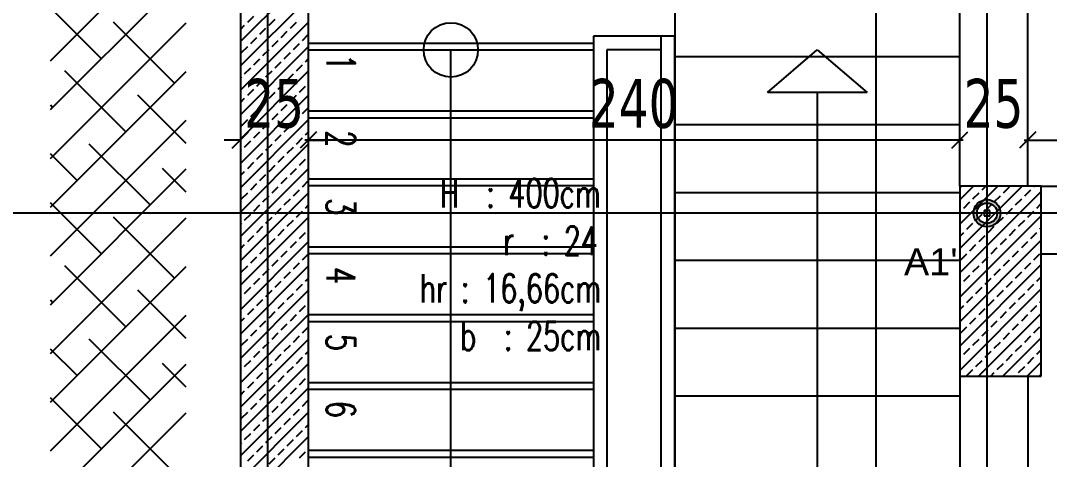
# Model space of a CAD drawing. Header units: millimetres. Extents: x 43168.9 to 43194.6, y -25545.1 to -25543.4.
# Drawn here: x 43169.0178 to 43169.0936, y -25543.8581 to -25543.8257 of the extents above; entities that cross this region are included whole.
import ezdxf
from ezdxf.enums import TextEntityAlignment as Align

# ---------------------------------------------------------------- set-up
doc = ezdxf.new("R2010")
doc.units = ezdxf.units.MM
doc.header["$LTSCALE"] = 200
doc.linetypes.add('DASHDOT2', pattern=[0.5, 0.25, -0.125, 0, -0.125])
doc.linetypes.add('HIDDEN2', pattern=[0.1875, 0.125, -0.0625])
for name, color, linetype in [('aks_sgh', 5, 'DASHDOT2'), ('duv_sgh', 4, 'Continuous'), ('izd-alt_sgh', 8, 'HIDDEN2'), ('kolon-b.a_sgh', 6, 'Continuous'), ('merdi_sgh', 3, 'Continuous'), ('olcuic_sgh', 183, 'Continuous'), ('tarama-betonarme_sgh', 223, 'Continuous'), ('tarama-zemin_sgh', 197, 'Continuous'), ('yazi-merdi_sgh', 9, 'Continuous')]:
    doc.layers.add(name, color=color, linetype=linetype)
doc.styles.add('1-200', font='arial.ttf', dxfattribs={"height": 60})
doc.styles.add('dim', font='VERDANA.TTF', dxfattribs={"width": 0.7})
doc.styles.add('text3', font='simplex8.shx', dxfattribs={"width": 0.7})

msp = doc.modelspace()

# ---------------------------------------------------------------- hatches: boundary and pattern name
h = msp.add_hatch(color=256)
edge = h.paths.add_edge_path()
edge.add_arc((43169.089, -25543.839919), 0.001, 0, 360)
edge = h.paths.add_edge_path(flags=16)
edge.add_arc((43169.089, -25543.839919), 0.00075, 0, 360)

# ---------------------------------------------------------------- linework, layer by layer
at = {"color": 0}
for p, q in [((43169.072825, -25543.831034), (43169.0765, -25543.827884)), ((43169.0765, -25543.827884), (43169.080175, -25543.831034)), ((43169.080175, -25543.831034), (43169.072825, -25543.831034))]:
    msp.add_line(p, q, dxfattribs=at)
at = {"color": 0, "linetype": 'ByBlock', "lineweight": -2}
for p, q in [((43169.0334, -25543.835134), (43169.0346, -25543.833934)), ((43169.0396, -25543.833934), (43169.0384, -25543.835134)), ((43169.0396, -25543.833934), (43169.0384, -25543.835134)), ((43169.0864, -25543.835134), (43169.0876, -25543.833934)), ((43169.0864, -25543.835134), (43169.0876, -25543.833934)), ((43169.0926, -25543.833934), (43169.0914, -25543.835134)), ((43169.0926, -25543.833934), (43169.0914, -25543.835134)), ((43169.0892, -25543.839719), (43169.0888, -25543.839719)), ((43169.0888, -25543.839719), (43169.0888, -25543.840119)), ((43169.0892, -25543.840119), (43169.0892, -25543.839719)), ((43169.0888, -25543.840119), (43169.0892, -25543.840119)), ((43169.089071, -25543.839849), (43169.088929, -25543.83999)), ((43169.089071, -25543.83999), (43169.088929, -25543.839849))]:
    msp.add_line(p, q, dxfattribs=at)
at = {"color": 0, "linetype": 'Continuous', "lineweight": -2}
for radius in [0.001, 0.00075]:
    msp.add_circle((43169.089, -25543.839919), radius, dxfattribs=at)
at = {"layer": 'aks_sgh'}
for p, q in [((43169.036, -25543.740919), (43169.036, -25544.789919)), ((43169.066, -25543.740919), (43169.066, -25544.789919)), ((43169.089, -25543.740919), (43169.089, -25544.789919)), ((43169.99088, -25543.839919), (43169.014878, -25543.839919))]:
    msp.add_line(p, q, dxfattribs=at)
at = {"layer": 'duv_sgh'}
for p, q in [((43169.087, -25543.837919), (43169.087, -25543.822531)), ((43169.092, -25543.837919), (43169.092, -25543.822531)), ((43169.093, -25543.837919), (43169.143868, -25543.837919)), ((43169.093, -25543.842919), (43169.143868, -25543.842919)), ((43169.087, -25543.851919), (43169.087, -25543.906919)), ((43169.092, -25543.851919), (43169.092, -25543.906919))]:
    msp.add_line(p, q, dxfattribs=at)
at = {"layer": 'izd-alt_sgh'}
for p, q in [((43169.039, -25543.827384), (43169.06, -25543.827384)), ((43169.065, -25543.882884), (43169.065, -25543.826884)), ((43169.066, -25543.883884), (43169.066, -25543.826884)), ((43169.066, -25543.828384), (43169.087, -25543.828384)), ((43169.0765, -25543.831034), (43169.0765, -25543.893884)), ((43169.039, -25543.832384), (43169.06, -25543.832384)), ((43169.066, -25543.833384), (43169.087, -25543.833384)), ((43169.039, -25543.837384), (43169.06, -25543.837384)), ((43169.066, -25543.838384), (43169.087, -25543.838384)), ((43169.039, -25543.842384), (43169.06, -25543.842384)), ((43169.066, -25543.843384), (43169.087, -25543.843384)), ((43169.039, -25543.847384), (43169.06, -25543.847384)), ((43169.066, -25543.848384), (43169.087, -25543.848384)), ((43169.039, -25543.852384), (43169.06, -25543.852384)), ((43169.066, -25543.853384), (43169.087, -25543.853384)), ((43169.039, -25543.857384), (43169.06, -25543.857384))]:
    msp.add_line(p, q, dxfattribs=at)
at = {"layer": 'kolon-b.a_sgh'}
for p, q in [((43169.034, -25543.792384), (43169.034, -25543.911919)), ((43169.039, -25543.797384), (43169.039, -25543.906919)), ((43169.093, -25543.837919), (43169.087, -25543.837919)), ((43169.087, -25543.837919), (43169.087, -25543.851919)), ((43169.093, -25543.851919), (43169.093, -25543.837919)), ((43169.087, -25543.851919), (43169.093, -25543.851919))]:
    msp.add_line(p, q, dxfattribs=at)
at = {"layer": 'merdi_sgh', "color": 43}
for p, q in [((43169.066, -25543.826884), (43169.06, -25543.826884)), ((43169.06, -25543.826884), (43169.06, -25543.861133)), ((43169.065, -25543.827884), (43169.061, -25543.827884)), ((43169.061, -25543.827884), (43169.061, -25543.860597))]:
    msp.add_line(p, q, dxfattribs=at)
at = {"layer": 'merdi_sgh'}
for p, q in [((43169.039, -25543.827884), (43169.06, -25543.827884)), ((43169.039, -25543.832884), (43169.06, -25543.832884)), ((43169.039, -25543.837884), (43169.06, -25543.837884)), ((43169.039, -25543.842884), (43169.06, -25543.842884)), ((43169.039, -25543.847884), (43169.06, -25543.847884)), ((43169.039, -25543.852884), (43169.06, -25543.852884)), ((43169.039, -25543.857884), (43169.06, -25543.857884))]:
    msp.add_line(p, q, dxfattribs=at)
at = {"layer": 'merdi_sgh', "color": 145}
msp.add_line((43169.0495, -25543.866769), (43169.0495, -25543.827884), dxfattribs=at)
msp.add_circle((43169.0495, -25543.827884), 0.002, dxfattribs=at)
at = {"layer": 'olcuic_sgh'}
for p, q in [((43169.080812, -25543.822281), (43169.080812, -25543.907169)), ((43169.034, -25543.822534), (43169.034, -25543.835534)), ((43169.039, -25543.822534), (43169.039, -25543.835534)), ((43169.039, -25543.822534), (43169.039, -25543.835534)), ((43169.087, -25543.835919), (43169.087, -25543.833534)), ((43169.087, -25543.835919), (43169.087, -25543.833534)), ((43169.092, -25543.835919), (43169.092, -25543.833534)), ((43169.092, -25543.835919), (43169.092, -25543.833534)), ((43169.034, -25543.834534), (43169.0328, -25543.834534)), ((43169.08725, -25543.834534), (43169.03875, -25543.834534)), ((43169.039, -25543.834534), (43169.0402, -25543.834534)), ((43169.087, -25543.834534), (43169.0858, -25543.834534)), ((43169.09175, -25543.834534), (43169.366129, -25543.834534)), ((43169.092, -25543.834534), (43169.0932, -25543.834534))]:
    msp.add_line(p, q, dxfattribs=at)
at = {"layer": 'tarama-betonarme_sgh'}
for p, q in [((43169.034, -25543.827271), (43169.039, -25543.822271)), ((43169.034, -25543.829067), (43169.039, -25543.824067)), ((43169.034, -25543.830863), (43169.039, -25543.825863)), ((43169.034, -25543.826373), (43169.034308, -25543.826064)), ((43169.034533, -25543.82584), (43169.034982, -25543.825391)), ((43169.036104, -25543.826064), (43169.036553, -25543.825615)), ((43169.037676, -25543.826289), (43169.038125, -25543.82584)), ((43169.035431, -25543.826738), (43169.03588, -25543.826289)), ((43169.037002, -25543.826962), (43169.037451, -25543.826513)), ((43169.038574, -25543.827187), (43169.039, -25543.826761)), ((43169.034757, -25543.827411), (43169.035206, -25543.826962)), ((43169.036329, -25543.827636), (43169.036778, -25543.827187)), ((43169.0379, -25543.82786), (43169.038349, -25543.827411)), ((43169.034, -25543.832659), (43169.039, -25543.827659)), ((43169.034084, -25543.828085), (43169.034533, -25543.827636)), ((43169.035655, -25543.828309), (43169.036104, -25543.82786)), ((43169.037227, -25543.828534), (43169.037676, -25543.828085)), ((43169.034982, -25543.828983), (43169.035431, -25543.828534)), ((43169.036553, -25543.829207), (43169.037002, -25543.828758)), ((43169.038125, -25543.829432), (43169.038574, -25543.828983)), ((43169.038798, -25543.828758), (43169.039, -25543.828557)), ((43169.034, -25543.834455), (43169.039, -25543.829455)), ((43169.034, -25543.829965), (43169.034084, -25543.829881)), ((43169.034308, -25543.829656), (43169.034757, -25543.829207)), ((43169.03588, -25543.829881), (43169.036329, -25543.829432)), ((43169.037451, -25543.830105), (43169.0379, -25543.829656)), ((43169.035206, -25543.830554), (43169.035655, -25543.830105)), ((43169.036778, -25543.830779), (43169.037227, -25543.83033)), ((43169.038349, -25543.831003), (43169.038798, -25543.830554)), ((43169.034, -25543.836251), (43169.039, -25543.831251)), ((43169.034533, -25543.831228), (43169.034982, -25543.830779)), ((43169.036104, -25543.831452), (43169.036553, -25543.831003)), ((43169.037676, -25543.831677), (43169.038125, -25543.831228)), ((43169.034, -25543.831761), (43169.034308, -25543.831452)), ((43169.035431, -25543.832126), (43169.03588, -25543.831677)), ((43169.037002, -25543.83235), (43169.037451, -25543.831901)), ((43169.038574, -25543.832575), (43169.039, -25543.832149)), ((43169.034757, -25543.832799), (43169.035206, -25543.83235)), ((43169.036329, -25543.833024), (43169.036778, -25543.832575)), ((43169.0379, -25543.833248), (43169.038349, -25543.832799)), ((43169.034, -25543.838047), (43169.039, -25543.833047)), ((43169.034084, -25543.833473), (43169.034533, -25543.833024)), ((43169.035655, -25543.833697), (43169.036104, -25543.833248)), ((43169.037227, -25543.833922), (43169.037676, -25543.833473)), ((43169.034982, -25543.834371), (43169.035431, -25543.833922)), ((43169.036553, -25543.834595), (43169.037002, -25543.834146)), ((43169.038125, -25543.83482), (43169.038574, -25543.834371)), ((43169.038798, -25543.834146), (43169.039, -25543.833945)), ((43169.034, -25543.839843), (43169.039, -25543.834843)), ((43169.034308, -25543.835044), (43169.034757, -25543.834595)), ((43169.03588, -25543.835269), (43169.036329, -25543.83482)), ((43169.037451, -25543.835493), (43169.0379, -25543.835044)), ((43169.034, -25543.835353), (43169.034084, -25543.835269)), ((43169.035206, -25543.835942), (43169.035655, -25543.835493)), ((43169.036778, -25543.836167), (43169.037227, -25543.835718)), ((43169.038349, -25543.836391), (43169.038798, -25543.835942)), ((43169.034, -25543.841639), (43169.039, -25543.836639)), ((43169.034533, -25543.836616), (43169.034982, -25543.836167)), ((43169.036104, -25543.83684), (43169.036553, -25543.836391)), ((43169.037676, -25543.837065), (43169.038125, -25543.836616)), ((43169.034, -25543.837149), (43169.034308, -25543.83684)), ((43169.035431, -25543.837514), (43169.03588, -25543.837065)), ((43169.037002, -25543.837738), (43169.037451, -25543.837289)), ((43169.034757, -25543.838188), (43169.035206, -25543.837738)), ((43169.036329, -25543.838412), (43169.036778, -25543.837963)), ((43169.0379, -25543.838637), (43169.038349, -25543.838188)), ((43169.038574, -25543.837963), (43169.039, -25543.837537)), ((43169.087, -25543.838928), (43169.088009, -25543.837919)), ((43169.087, -25543.840724), (43169.089805, -25543.837919)), ((43169.087, -25543.84252), (43169.091601, -25543.837919)), ((43169.087067, -25543.837963), (43169.087111, -25543.837919)), ((43169.088639, -25543.838188), (43169.088907, -25543.837919)), ((43169.09021, -25543.838412), (43169.090659, -25543.837963)), ((43169.091782, -25543.838637), (43169.092231, -25543.838188)), ((43169.092456, -25543.837963), (43169.092499, -25543.837919)), ((43169.034, -25543.843435), (43169.039, -25543.838435)), ((43169.034084, -25543.838861), (43169.034533, -25543.838412)), ((43169.035655, -25543.839086), (43169.036104, -25543.838637)), ((43169.037227, -25543.83931), (43169.037676, -25543.838861)), ((43169.087, -25543.844317), (43169.093, -25543.838317)), ((43169.087965, -25543.838861), (43169.088414, -25543.838412)), ((43169.089537, -25543.839086), (43169.089986, -25543.838637)), ((43169.091108, -25543.83931), (43169.091557, -25543.838861)), ((43169.034982, -25543.839759), (43169.035431, -25543.83931)), ((43169.036553, -25543.839984), (43169.037002, -25543.839535)), ((43169.038798, -25543.839535), (43169.039, -25543.839333)), ((43169.087292, -25543.839535), (43169.087741, -25543.839086)), ((43169.088863, -25543.839759), (43169.089312, -25543.83931)), ((43169.090435, -25543.839984), (43169.090884, -25543.839535)), ((43169.09268, -25543.839535), (43169.093, -25543.839215)), ((43169.034, -25543.845231), (43169.039, -25543.840231)), ((43169.034308, -25543.840433), (43169.034757, -25543.839984)), ((43169.03588, -25543.840657), (43169.036329, -25543.840208)), ((43169.037451, -25543.840882), (43169.0379, -25543.840433)), ((43169.038125, -25543.840208), (43169.038574, -25543.839759)), ((43169.087, -25543.839826), (43169.087067, -25543.839759)), ((43169.087, -25543.846113), (43169.093, -25543.840113)), ((43169.08819, -25543.840433), (43169.088639, -25543.839984)), ((43169.089761, -25543.840657), (43169.09021, -25543.840208)), ((43169.091333, -25543.840882), (43169.091782, -25543.840433)), ((43169.092007, -25543.840208), (43169.092456, -25543.839759)), ((43169.034, -25543.840741), (43169.034084, -25543.840657)), ((43169.035206, -25543.841331), (43169.035655, -25543.840882)), ((43169.036778, -25543.841555), (43169.037227, -25543.841106)), ((43169.087516, -25543.841106), (43169.087965, -25543.840657)), ((43169.089088, -25543.841331), (43169.089537, -25543.840882)), ((43169.090659, -25543.841555), (43169.091108, -25543.841106)), ((43169.092905, -25543.841106), (43169.093, -25543.841011)), ((43169.034533, -25543.842004), (43169.034982, -25543.841555)), ((43169.036104, -25543.842229), (43169.036553, -25543.84178)), ((43169.037676, -25543.842453), (43169.038125, -25543.842004)), ((43169.038349, -25543.84178), (43169.038798, -25543.841331)), ((43169.087, -25543.841622), (43169.087292, -25543.841331)), ((43169.087, -25543.847909), (43169.093, -25543.841909)), ((43169.088414, -25543.842004), (43169.088863, -25543.841555)), ((43169.089986, -25543.842229), (43169.090435, -25543.84178)), ((43169.091557, -25543.842453), (43169.092007, -25543.842004)), ((43169.092231, -25543.84178), (43169.09268, -25543.841331)), ((43169.034, -25543.847027), (43169.039, -25543.842027)), ((43169.034, -25543.842537), (43169.034308, -25543.842229)), ((43169.035431, -25543.842902), (43169.03588, -25543.842453)), ((43169.037002, -25543.843127), (43169.037451, -25543.842678)), ((43169.087741, -25543.842678), (43169.08819, -25543.842229)), ((43169.089312, -25543.842902), (43169.089761, -25543.842453)), ((43169.090884, -25543.843127), (43169.091333, -25543.842678)), ((43169.034757, -25543.843576), (43169.035206, -25543.843127)), ((43169.036329, -25543.8438), (43169.036778, -25543.843351)), ((43169.038574, -25543.843351), (43169.039, -25543.842925)), ((43169.087067, -25543.843351), (43169.087516, -25543.842902)), ((43169.088639, -25543.843576), (43169.089088, -25543.843127)), ((43169.09021, -25543.8438), (43169.090659, -25543.843351)), ((43169.092456, -25543.843351), (43169.092905, -25543.842902)), ((43169.034, -25543.848823), (43169.039, -25543.843823)), ((43169.034084, -25543.844249), (43169.034533, -25543.8438)), ((43169.035655, -25543.844474), (43169.036104, -25543.844025)), ((43169.037227, -25543.844698), (43169.037676, -25543.844249)), ((43169.0379, -25543.844025), (43169.038349, -25543.843576)), ((43169.087, -25543.849705), (43169.093, -25543.843705)), ((43169.087965, -25543.844249), (43169.088414, -25543.8438)), ((43169.089537, -25543.844474), (43169.089986, -25543.844025)), ((43169.091108, -25543.844698), (43169.091557, -25543.844249)), ((43169.091782, -25543.844025), (43169.092231, -25543.843576)), ((43169.034982, -25543.845147), (43169.035431, -25543.844698)), ((43169.036553, -25543.845372), (43169.037002, -25543.844923)), ((43169.038798, -25543.844923), (43169.039, -25543.844721)), ((43169.087292, -25543.844923), (43169.087741, -25543.844474)), ((43169.088863, -25543.845147), (43169.089312, -25543.844698)), ((43169.090435, -25543.845372), (43169.090884, -25543.844923)), ((43169.09268, -25543.844923), (43169.093, -25543.844603)), ((43169.034, -25543.850619), (43169.039, -25543.845619)), ((43169.034308, -25543.845821), (43169.034757, -25543.845372)), ((43169.03588, -25543.846045), (43169.036329, -25543.845596)), ((43169.038125, -25543.845596), (43169.038574, -25543.845147)), ((43169.087, -25543.845215), (43169.087067, -25543.845147)), ((43169.087, -25543.851501), (43169.093, -25543.845501)), ((43169.08819, -25543.845821), (43169.088639, -25543.845372)), ((43169.089761, -25543.846045), (43169.09021, -25543.845596)), ((43169.092007, -25543.845596), (43169.092456, -25543.845147)), ((43169.034, -25543.846129), (43169.034084, -25543.846045)), ((43169.035206, -25543.846719), (43169.035655, -25543.84627)), ((43169.036778, -25543.846943), (43169.037227, -25543.846494)), ((43169.037451, -25543.84627), (43169.0379, -25543.845821)), ((43169.087516, -25543.846494), (43169.087965, -25543.846045)), ((43169.089088, -25543.846719), (43169.089537, -25543.84627)), ((43169.090659, -25543.846943), (43169.091108, -25543.846494)), ((43169.091333, -25543.84627), (43169.091782, -25543.845821)), ((43169.092905, -25543.846494), (43169.093, -25543.846399)), ((43169.034533, -25543.847392), (43169.034982, -25543.846943)), ((43169.036104, -25543.847617), (43169.036553, -25543.847168)), ((43169.038349, -25543.847168), (43169.038798, -25543.846719)), ((43169.087, -25543.847011), (43169.087292, -25543.846719)), ((43169.088377, -25543.851919), (43169.093, -25543.847297)), ((43169.088414, -25543.847392), (43169.088863, -25543.846943)), ((43169.089986, -25543.847617), (43169.090435, -25543.847168)), ((43169.092231, -25543.847168), (43169.09268, -25543.846719)), ((43169.034, -25543.852415), (43169.039, -25543.847415)), ((43169.034, -25543.847925), (43169.034308, -25543.847617)), ((43169.035431, -25543.84829), (43169.03588, -25543.847841)), ((43169.037002, -25543.848515), (43169.037451, -25543.848066)), ((43169.037676, -25543.847841), (43169.038125, -25543.847392)), ((43169.087741, -25543.848066), (43169.08819, -25543.847617)), ((43169.089312, -25543.84829), (43169.089761, -25543.847841)), ((43169.090884, -25543.848515), (43169.091333, -25543.848066)), ((43169.091557, -25543.847841), (43169.092007, -25543.847392)), ((43169.034757, -25543.848964), (43169.035206, -25543.848515)), ((43169.036329, -25543.849188), (43169.036778, -25543.848739)), ((43169.038574, -25543.848739), (43169.039, -25543.848313)), ((43169.087067, -25543.848739), (43169.087516, -25543.84829)), ((43169.088639, -25543.848964), (43169.089088, -25543.848515)), ((43169.09021, -25543.849188), (43169.090659, -25543.848739)), ((43169.092456, -25543.848739), (43169.092905, -25543.84829)), ((43169.034, -25543.854211), (43169.039, -25543.849211)), ((43169.034084, -25543.849637), (43169.034533, -25543.849188)), ((43169.035655, -25543.849862), (43169.036104, -25543.849413)), ((43169.0379, -25543.849413), (43169.038349, -25543.848964)), ((43169.087965, -25543.849637), (43169.088414, -25543.849188)), ((43169.089537, -25543.849862), (43169.089986, -25543.849413)), ((43169.090173, -25543.851919), (43169.093, -25543.849093)), ((43169.091782, -25543.849413), (43169.092231, -25543.848964)), ((43169.034982, -25543.850535), (43169.035431, -25543.850086)), ((43169.036553, -25543.85076), (43169.037002, -25543.850311)), ((43169.037227, -25543.850086), (43169.037676, -25543.849637)), ((43169.038798, -25543.850311), (43169.039, -25543.850109)), ((43169.087292, -25543.850311), (43169.087741, -25543.849862)), ((43169.088863, -25543.850535), (43169.089312, -25543.850086)), ((43169.090435, -25543.85076), (43169.090884, -25543.850311)), ((43169.091108, -25543.850086), (43169.091557, -25543.849637)), ((43169.09268, -25543.850311), (43169.093, -25543.849991)), ((43169.034, -25543.856007), (43169.039, -25543.851007)), ((43169.034308, -25543.851209), (43169.034757, -25543.85076)), ((43169.03588, -25543.851433), (43169.036329, -25543.850984)), ((43169.038125, -25543.850984), (43169.038574, -25543.850535)), ((43169.087, -25543.850603), (43169.087067, -25543.850535)), ((43169.08819, -25543.851209), (43169.088639, -25543.85076)), ((43169.089761, -25543.851433), (43169.09021, -25543.850984)), ((43169.09197, -25543.851919), (43169.093, -25543.850889)), ((43169.092007, -25543.850984), (43169.092456, -25543.850535)), ((43169.034, -25543.851517), (43169.034084, -25543.851433)), ((43169.035206, -25543.852107), (43169.035655, -25543.851658)), ((43169.037451, -25543.851658), (43169.0379, -25543.851209)), ((43169.087516, -25543.851882), (43169.087965, -25543.851433)), ((43169.089275, -25543.851919), (43169.089537, -25543.851658)), ((43169.091333, -25543.851658), (43169.091782, -25543.851209)), ((43169.092905, -25543.851882), (43169.093, -25543.851787)), ((43169.034533, -25543.85278), (43169.034982, -25543.852331)), ((43169.036104, -25543.853005), (43169.036553, -25543.852556)), ((43169.036778, -25543.852331), (43169.037227, -25543.851882)), ((43169.038349, -25543.852556), (43169.038798, -25543.852107)), ((43169.091071, -25543.851919), (43169.091108, -25543.851882)), ((43169.034, -25543.857803), (43169.039, -25543.852803)), ((43169.034, -25543.853313), (43169.034308, -25543.853005)), ((43169.035431, -25543.853678), (43169.03588, -25543.853229)), ((43169.037676, -25543.853229), (43169.038125, -25543.85278)), ((43169.034757, -25543.854352), (43169.035206, -25543.853903)), ((43169.036329, -25543.854576), (43169.036778, -25543.854127)), ((43169.037002, -25543.853903), (43169.037451, -25543.853454)), ((43169.038574, -25543.854127), (43169.039, -25543.853701)), ((43169.034, -25543.859599), (43169.039, -25543.854599)), ((43169.034084, -25543.855025), (43169.034533, -25543.854576)), ((43169.035655, -25543.85525), (43169.036104, -25543.854801)), ((43169.0379, -25543.854801), (43169.038349, -25543.854352)), ((43169.034982, -25543.855924), (43169.035431, -25543.855474)), ((43169.037227, -25543.855474), (43169.037676, -25543.855025)), ((43169.038798, -25543.855699), (43169.039, -25543.855497)), ((43169.034, -25543.861396), (43169.039, -25543.856396)), ((43169.034308, -25543.856597), (43169.034757, -25543.856148)), ((43169.03588, -25543.856822), (43169.036329, -25543.856373)), ((43169.036553, -25543.856148), (43169.037002, -25543.855699)), ((43169.038125, -25543.856373), (43169.038574, -25543.855924)), ((43169.034, -25543.856905), (43169.034084, -25543.856822)), ((43169.035206, -25543.857495), (43169.035655, -25543.857046)), ((43169.037451, -25543.857046), (43169.0379, -25543.856597)), ((43169.034533, -25543.858169), (43169.034982, -25543.85772)), ((43169.036778, -25543.85772), (43169.037227, -25543.857271)), ((43169.038349, -25543.857944), (43169.038798, -25543.857495)), ((43169.036104, -25543.858393), (43169.036553, -25543.857944))]:
    msp.add_line(p, q, dxfattribs=at)
at = {"layer": 'tarama-zemin_sgh'}
for p, q in [((43169.02, -25543.828698), (43169.03, -25543.818698)), ((43169.02, -25543.83229), (43169.03, -25543.82229)), ((43169.023757, -25543.828534), (43169.02, -25543.824777)), ((43169.02, -25543.835882), (43169.03, -25543.825882)), ((43169.029145, -25543.83033), (43169.024655, -25543.82584)), ((43169.02, -25543.839474), (43169.03, -25543.829474)), ((43169.025553, -25543.833922), (43169.021062, -25543.829432)), ((43169.03, -25543.834777), (43169.026451, -25543.831228)), ((43169.020164, -25543.832126), (43169.02, -25543.831961)), ((43169.02, -25543.843067), (43169.03, -25543.833067)), ((43169.027349, -25543.83931), (43169.022859, -25543.83482)), ((43169.021961, -25543.837514), (43169.02, -25543.835553)), ((43169.02, -25543.846659), (43169.03, -25543.836659)), ((43169.03, -25543.838369), (43169.028247, -25543.836616)), ((43169.023757, -25543.842902), (43169.02, -25543.839146)), ((43169.02, -25543.850251), (43169.03, -25543.840251)), ((43169.029145, -25543.844698), (43169.024655, -25543.840208)), ((43169.02, -25543.853843), (43169.03, -25543.843843)), ((43169.025553, -25543.84829), (43169.021062, -25543.8438)), ((43169.03, -25543.849146), (43169.026451, -25543.845596)), ((43169.020164, -25543.846494), (43169.02, -25543.84633)), ((43169.02, -25543.857435), (43169.03, -25543.847435)), ((43169.027349, -25543.853678), (43169.022859, -25543.849188)), ((43169.021961, -25543.851882), (43169.02, -25543.849922)), ((43169.02, -25543.861027), (43169.03, -25543.851027)), ((43169.03, -25543.852738), (43169.028247, -25543.850984)), ((43169.023757, -25543.857271), (43169.02, -25543.853514)), ((43169.02, -25543.864619), (43169.03, -25543.854619)), ((43169.029145, -25543.859067), (43169.024655, -25543.854576))]:
    msp.add_line(p, q, dxfattribs=at)

# ---------------------------------------------------------------- texts
at = {"layer": 'aks_sgh', "style": '1-200'}
msp.add_text("A1'", height=0.002, rotation=0.00001, dxfattribs=at).set_placement((43169.082882, -25543.8445))
at = {"layer": 'olcuic_sgh', "color": 2, "style": 'dim', "width": 0.7}
for s, p in [('25', (43169.034283, -25543.833622)), ('240', (43169.059673, -25543.833622)), ('25', (43169.087283, -25543.833622))]:
    msp.add_text(s, height=0.0036, dxfattribs=at).set_placement(p)
at = {"layer": 'yazi-merdi_sgh', "style": 'text3', "width": 0.7}
for s, p in [('1', (43169.040339, -25543.829439)), ('2', (43169.040339, -25543.835069)), ('3', (43169.040339, -25543.840069)), ('4', (43169.040339, -25543.845139)), ('5', (43169.040339, -25543.850069)), ('6', (43169.040339, -25543.854999))]:
    msp.add_text(s, height=0.0021, rotation=270, dxfattribs=at).set_placement(p, align=Align.RIGHT)
for s, p in [('H  : 400cm', (43169.048703, -25543.839488)), ('r  : 24 ', (43169.053349, -25543.842997)), ('hr : 16,66cm', (43169.047218, -25543.846505)), ('b  : 25cm', (43169.050186, -25543.850014))]:
    msp.add_text(s, height=0.0021, dxfattribs=at).set_placement(p)

doc.saveas('drawing.dxf')
